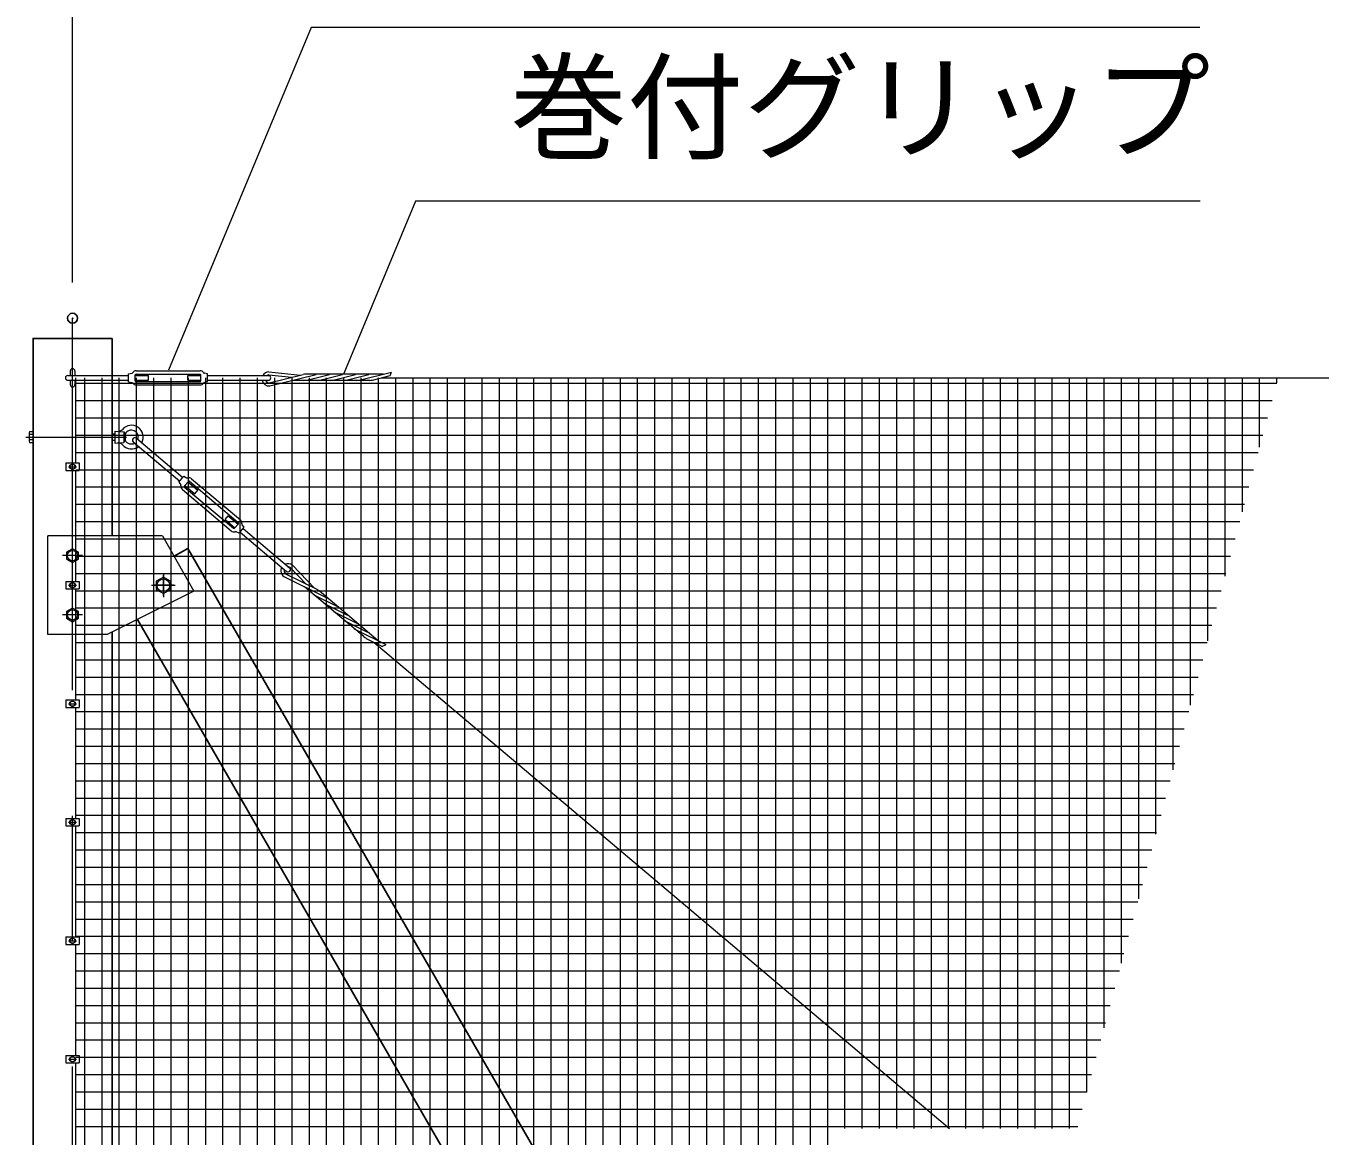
# Model space of a CAD drawing. Units: millimetres, scale not verified. Extents: x -18900 to 18900, y -13365 to 13365.
# Drawn here: x -13919 to -10642, y 5113 to 7924 of the extents above; entities that cross this region are included whole.
import ezdxf
from ezdxf.enums import TextEntityAlignment as Align

# ---------------------------------------------------------------- set-up
doc = ezdxf.new("R2010")
doc.units = ezdxf.units.MM
doc.header["$LTSCALE"] = 50
doc.header["$PDMODE"] = 32
doc.header["$PDSIZE"] = 25
doc.linetypes.add('USER1', pattern=[50.8, 31.75, -6.35, 6.35, -6.35])
for name, color, linetype, lineweight in [('0-1_D-STR1', 1, 'Continuous', 25), ('0-2_D-BMK', 2, 'USER1', 13), ('0-3_D-STR3', 3, 'Continuous', 13), ('0-4_D-STR-DIM', 7, 'Continuous', 13), ('0-A_D-STR-TXT', 7, 'Continuous', 13), ('0-B_D-STR2', 7, 'Continuous', 13)]:
    doc.layers.add(name, color=color, linetype=linetype, lineweight=lineweight)
doc.layers.add('0-6_Defpoints', color=8, linetype='Continuous')
doc.styles.add('ＭＳ ゴシック', font='')
doc.styles.get('ＭＳ ゴシック').set_extended_font_data('MS Gothic')

msp = doc.modelspace()

# ---------------------------------------------------------------- linework, layer by layer
at = {"layer": '0-1_D-STR1'}
for p, q in [((-13700.75, 6632.52), (-13700.75, 7132.52)), ((-13543.73, 6580.86), (-13509.15, 6600.82)), ((-13509.15, 6600.82), (-8107.75, -2754.67)), ((-13636.27, 6421.01), (-8307.75, -2808.26)), ((-13700.75, -3867.48), (-13700.75, 6388.77))]:
    msp.add_line(p, q, dxfattribs=at)
msp.add_lwpolyline([(-13700.75, 7132.52), (-13900.75, 7132.52), (-13900.75, -3867.48)], dxfattribs=at)
at = {"layer": '0-2_D-BMK'}
for p, q in [((-13800.75, -3918.48), (-13800.75, 7183.52)), ((-13918.86, 6882.52), (-13664.35, 6882.52)), ((-13810.75, 6807.52), (-13790.75, 6807.52)), ((-13775.75, 6582.52), (-13825.75, 6582.52)), ((-13570.75, 6537.52), (-13570.75, 6477.52)), ((-13570.75, 6481.92), (-13570.75, 6533.12)), ((-13810.75, 6507.52), (-13790.75, 6507.52)), ((-13600.75, 6507.52), (-13540.75, 6507.52)), ((-13545.15, 6507.52), (-13596.35, 6507.52)), ((-13775.75, 6432.52), (-13825.75, 6432.52)), ((-13810.75, 6207.52), (-13790.75, 6207.52)), ((-13810.75, 5907.52), (-13790.75, 5907.52)), ((-13810.75, 5607.52), (-13790.75, 5607.52)), ((-13810.75, 5307.52), (-13790.75, 5307.52))]:
    msp.add_line(p, q, dxfattribs=at)
at = {"layer": '0-3_D-STR3'}
for p, q in [((-13806.75, 7049.52), (-13806.75, 7038.52)), ((-13794.75, 7049.52), (-13794.75, 7038.52)), ((-13639.75, 7050.52), (-13477.75, 7050.52)), ((-13303.68, 7047.9), (-13223.35, 7039.56)), ((-13074.64, 7026.98), (-12992.82, 7047.27)), ((-13812.75, 7038.52), (-13658.75, 7038.52)), ((-13812.75, 7026.52), (-13658.75, 7026.52)), ((-13806.75, 7026.52), (-13806.75, 7015.52)), ((-13794.75, 7026.52), (-13794.75, 7015.52)), ((-13792.25, 6817.02), (-13792.25, 7032.52)), ((-13658.75, 7042.52), (-13650.95, 7044.19)), ((-13658.75, 7022.52), (-13658.75, 7042.52)), ((-13658.75, 7022.52), (-13650.95, 7020.85)), ((-13641.75, 7025.02), (-13641.75, 7040.02)), ((-13641.75, 7038.52), (-13608.75, 7038.52)), ((-13639.75, 7042.02), (-13477.75, 7042.02)), ((-13639.75, 7023.02), (-13477.75, 7023.02)), ((-13639.75, 7014.52), (-13477.75, 7014.52)), ((-13508.75, 7026.52), (-13508.75, 7038.52)), ((-13508.75, 7038.52), (-13475.75, 7038.52)), ((-13508.75, 7026.52), (-13475.75, 7026.52)), ((-13475.75, 7025.02), (-13475.75, 7040.02)), ((-13458.75, 7022.52), (-13466.55, 7020.85)), ((-13458.75, 7038.52), (-13304.75, 7038.52)), ((-13458.75, 7026.52), (-13304.75, 7026.52)), ((-13303.89, 7039.88), (-13246.22, 7033.89)), ((-13302.49, 7019.94), (-13216.83, 7041.18)), ((-13301.25, 7012), (-13183.59, 7041.18)), ((-13047.68, 7026.1), (-13244.4, 7026.1)), ((-13013.83, 7042.06), (-13209.61, 7042.06)), ((-13207.6, 7026.98), (-13150.35, 7041.18)), ((-13174.36, 7026.98), (-13117.11, 7041.18)), ((-13141.12, 7026.98), (-13083.87, 7041.18)), ((-13107.88, 7026.98), (-13050.63, 7041.18)), ((-13041.4, 7026.98), (-12996.72, 7038.06)), ((-13019.06, 7032.52), (-1000.75, 7032.52)), ((-13910.75, 6893.06), (-13910.75, 6872.06)), ((-13909.95, 6896.37), (-13900.75, 6896.37)), ((-13900.75, 6889.45), (-13909.95, 6889.45)), ((-13900.75, 6896.37), (-13900.75, 6868.67)), ((-13700.75, 6890.52), (-13693.75, 6890.52)), ((-13693.75, 6897.52), (-13693.75, 6867.52)), ((-13670.75, 6896.02), (-13670.75, 6869.02)), ((-13667.31, 6890.52), (-13667.31, 6874.52)), ((-13900.75, 6875.6), (-13909.95, 6875.6)), ((-13909.95, 6868.67), (-13900.75, 6868.67)), ((-13700.75, 6874.52), (-13693.75, 6874.52)), ((-13693.75, 6867.52), (-13670.75, 6869.02)), ((-13670.75, 6869.02), (-13667.31, 6874.52)), ((-13646.84, 6870.52), (-13529.2, 6771.14)), ((-13639.09, 6879.68), (-13521.46, 6780.3)), ((-13817.95, 6817.02), (-13783.55, 6817.02)), ((-13817.95, 6817.02), (-13817.95, 6798.02)), ((-13783.55, 6817.02), (-13783.55, 6798.02)), ((-13817.95, 6798.02), (-13783.55, 6798.02)), ((-13807.25, 6811.27), (-13800.75, 6815.03)), ((-13807.25, 6803.77), (-13807.25, 6811.27)), ((-13800.75, 6800.02), (-13807.25, 6803.77)), ((-13800.75, 6815.03), (-13794.25, 6811.27)), ((-13794.25, 6803.77), (-13800.75, 6800.02)), ((-13794.25, 6811.27), (-13794.25, 6803.77)), ((-13792.25, 6517.02), (-13792.25, 6798.02)), ((-13531.78, 6768.08), (-13518.87, 6783.36)), ((-13531.78, 6768.08), (-13526.9, 6761.77)), ((-13518.87, 6783.36), (-13511.84, 6779.6)), ((-13517.18, 6759.02), (-13507.5, 6770.48)), ((-13516.94, 6756.2), (-13393.19, 6651.65)), ((-13508.47, 6769.33), (-13483.26, 6748.03)), ((-13504.68, 6770.71), (-13380.93, 6666.17)), ((-13499.2, 6777.21), (-13375.45, 6672.66)), ((-13522.43, 6749.71), (-13398.68, 6645.16)), ((-13414.62, 6674.33), (-13406.87, 6683.5)), ((-13414.62, 6674.33), (-13389.41, 6653.04)), ((-13406.87, 6683.5), (-13381.66, 6662.2)), ((-13390.38, 6651.89), (-13380.7, 6663.35)), ((-13573.25, 6632.52), (-13863.25, 6632.52)), ((-13379, 6639.01), (-13386.04, 6642.77)), ((-13376.42, 6642.07), (-13258.78, 6542.68)), ((-13368.68, 6651.23), (-13251.04, 6551.85)), ((-13244.16, 6558.32), (-13188.18, 6500.11)), ((-13265.48, 6529.33), (-13156.77, 6475.68)), ((-13261.3, 6536.19), (-13182.16, 6497.14)), ((-13249.5, 6552.33), (-13209.31, 6510.54)), ((-13817.95, 6517.02), (-13783.55, 6517.02)), ((-13817.95, 6517.02), (-13817.95, 6498.02)), ((-13817.95, 6498.02), (-13783.55, 6498.02)), ((-13807.25, 6511.27), (-13800.75, 6515.03)), ((-13807.25, 6503.77), (-13807.25, 6511.27)), ((-13800.75, 6500.02), (-13807.25, 6503.77)), ((-13800.75, 6515.03), (-13794.25, 6511.27)), ((-13794.25, 6503.77), (-13800.75, 6500.02)), ((-13794.25, 6511.27), (-13794.25, 6503.77)), ((-13792.25, 6217.02), (-13792.25, 6498.02)), ((-13783.55, 6517.02), (-13783.55, 6498.02)), ((-13062.68, 6376.46), (-13212.95, 6503.41)), ((-13026.53, 6366.81), (-13176.07, 6493.15)), ((-13184.27, 6480.34), (-13131.38, 6454.23)), ((-13158.88, 6458.89), (-13105.98, 6432.78)), ((-13133.49, 6437.44), (-13080.59, 6411.33)), ((-13108.1, 6415.98), (-13055.2, 6389.88)), ((-13082.71, 6394.53), (-13007.12, 6357.23)), ((-13057.32, 6373.08), (-13016.04, 6352.71)), ((-13036.68, 6362.9), (-11579.71, 5132.02)), ((-13817.95, 6217.02), (-13783.55, 6217.02)), ((-13817.95, 6217.02), (-13817.95, 6198.02)), ((-13817.95, 6198.02), (-13783.55, 6198.02)), ((-13807.25, 6211.27), (-13800.75, 6215.03)), ((-13807.25, 6203.77), (-13807.25, 6211.27)), ((-13800.75, 6200.02), (-13807.25, 6203.77)), ((-13800.75, 6215.03), (-13794.25, 6211.27)), ((-13794.25, 6203.77), (-13800.75, 6200.02)), ((-13794.25, 6211.27), (-13794.25, 6203.77)), ((-13792.25, 5917.02), (-13792.25, 6198.02)), ((-13783.55, 6217.02), (-13783.55, 6198.02)), ((-13817.95, 5917.02), (-13783.55, 5917.02)), ((-13817.95, 5917.02), (-13817.95, 5898.02)), ((-13807.25, 5911.27), (-13800.75, 5915.03)), ((-13807.25, 5903.77), (-13807.25, 5911.27)), ((-13800.75, 5900.02), (-13807.25, 5903.77)), ((-13800.75, 5915.03), (-13794.25, 5911.27)), ((-13794.25, 5903.77), (-13800.75, 5900.02)), ((-13794.25, 5911.27), (-13794.25, 5903.77)), ((-13783.55, 5917.02), (-13783.55, 5898.02)), ((-13817.95, 5898.02), (-13783.55, 5898.02)), ((-13792.25, 5617.02), (-13792.25, 5898.02)), ((-13817.95, 5617.02), (-13783.55, 5617.02)), ((-13817.95, 5617.02), (-13817.95, 5598.02)), ((-13807.25, 5611.27), (-13800.75, 5615.03)), ((-13807.25, 5603.77), (-13807.25, 5611.27)), ((-13800.75, 5615.03), (-13794.25, 5611.27)), ((-13794.25, 5611.27), (-13794.25, 5603.77)), ((-13783.55, 5617.02), (-13783.55, 5598.02)), ((-13817.95, 5598.02), (-13783.55, 5598.02)), ((-13800.75, 5600.02), (-13807.25, 5603.77)), ((-13794.25, 5603.77), (-13800.75, 5600.02)), ((-13792.25, 5317.02), (-13792.25, 5598.02)), ((-13817.95, 5317.02), (-13783.55, 5317.02)), ((-13817.95, 5317.02), (-13817.95, 5298.02)), ((-13807.25, 5311.27), (-13800.75, 5315.03)), ((-13807.25, 5303.77), (-13807.25, 5311.27)), ((-13800.75, 5315.03), (-13794.25, 5311.27)), ((-13794.25, 5311.27), (-13794.25, 5303.77)), ((-13783.55, 5317.02), (-13783.55, 5298.02)), ((-13817.95, 5298.02), (-13783.55, 5298.02)), ((-13800.75, 5300.02), (-13807.25, 5303.77)), ((-13794.25, 5303.77), (-13800.75, 5300.02)), ((-13792.25, 5017.02), (-13792.25, 5298.02))]:
    msp.add_line(p, q, dxfattribs=at)
for points in [[(-13641.75, 7026.52), (-13608.75, 7026.52), (-13608.75, 7038.52)], [(-13458.75, 7022.52), (-13458.75, 7042.52), (-13466.55, 7044.19)], [(-13693.75, 6897.52), (-13670.75, 6896.02), (-13667.31, 6890.52)], [(-13516.21, 6760.16), (-13491.01, 6738.87), (-13483.26, 6748.03)], [(-13379, 6639.01), (-13366.1, 6654.29), (-13370.98, 6660.6)], [(-13713.25, 6382.52), (-13863.25, 6382.52), (-13863.25, 6632.52)], [(-13573.25, 6632.52), (-13493.25, 6492.52), (-13713.25, 6382.52)]]:
    msp.add_lwpolyline(points, dxfattribs=at)
for points in [[(-13785.77, 6591.17), (-13800.75, 6599.82), (-13815.73, 6591.17), (-13815.73, 6573.87), (-13800.75, 6565.22), (-13785.77, 6573.87)], [(-13588.76, 6497.12), (-13570.75, 6486.72), (-13552.74, 6497.12), (-13552.74, 6517.92), (-13570.75, 6528.32), (-13588.76, 6517.92)], [(-13785.77, 6441.17), (-13800.75, 6449.82), (-13815.73, 6441.17), (-13815.73, 6423.87), (-13800.75, 6415.22), (-13785.77, 6423.87)]]:
    msp.add_lwpolyline(points, close=True, dxfattribs=at)
for centre, radius in [((-13800.75, 6807.52), 6.25), ((-13800.75, 6582.52), 13.11), ((-13570.75, 6507.52), 16.09), ((-13800.75, 6507.52), 6.25), ((-13800.75, 6432.52), 13.11), ((-13800.75, 6207.52), 6.25), ((-13800.75, 5907.52), 6.25), ((-13800.75, 5607.52), 6.25), ((-13800.75, 5307.52), 6.25)]:
    msp.add_circle(centre, radius, dxfattribs=at)
for centre, radius, start, end in [((-13800.75, 7049.52), 6, 0, 180), ((-13639.75, 7040.02), 10.5, 90, 146.11888), ((-13477.75, 7040.02), 10.5, 33.88112, 90), ((-13302.87, 7029.93), 18, 92.82497, 151.48944), ((-13060.09, 7070.32), 71.11, 333.02173, 341.08588), ((-13812.75, 7032.52), 6, 90, 270), ((-13800.75, 7015.52), 6, 180, 0), ((-13651.79, 7048.11), 4, 282.09925, 326.11888), ((-13651.79, 7016.94), 4, 33.88112, 77.90075), ((-13639.75, 7025.02), 10.5, 213.88112, 270), ((-13639.75, 7040.02), 2, 90, 180), ((-13639.75, 7025.02), 2, 180, 270), ((-13477.75, 7040.02), 2, 0, 90), ((-13477.75, 7025.02), 2, 270, 0), ((-13477.75, 7025.02), 10.5, 270, 326.11888), ((-13465.71, 7048.11), 4, 213.88112, 257.90075), ((-13465.71, 7016.94), 4, 102.09925, 146.11888), ((-13302.87, 7029.93), 18, 191.63319, 275.17572), ((-13302.87, 7029.93), 10, 199.92759, 272.18972), ((-13302.87, 7029.93), 10, 95.82544, 120.77566), ((-13304.75, 7032.52), 6, 270, 90), ((-13209.61, 7012.06), 30, 90, 103.92636), ((-13214.82, 7056.1), 30, 270, 283.92645), ((-13176.37, 7012.06), 30, 90, 103.92636), ((-13181.58, 7056.1), 30, 270, 283.92645), ((-13143.13, 7012.06), 30, 90, 103.92636), ((-13148.34, 7056.1), 30, 270, 283.92645), ((-13109.89, 7012.06), 30, 90, 103.92636), ((-13115.1, 7056.1), 30, 270, 283.92645), ((-13076.65, 7012.06), 30, 90, 103.92636), ((-13081.86, 7056.1), 30, 270, 283.92645), ((-13043.41, 7012.06), 30, 90, 103.92636), ((-13048.62, 7056.1), 30, 270, 283.92645), ((-13902.87, 6892.91), 7.88, 153.93467, 206.06533), ((-13880.38, 6882.52), 30.37, 166.82041, 193.17959), ((-13685.29, 6911), 14, 266.2686, 319.66701), ((-13651.75, 6882.52), 30, 331.34519, 139.66701), ((-13651.75, 6882.52), 17.5, 339.85927, 152.79711), ((-13902.86, 6872.13), 7.89, 153.96929, 206.03071), ((-13685.29, 6854.04), 14, 40.33299, 93.7314), ((-13651.75, 6882.52), 30, 220.33299, 308.27127), ((-13651.75, 6882.52), 17.5, 207.20289, 299.75719), ((-13642.96, 6875.1), 6, 49.80823, 229.80823), ((-13530.07, 6759.32), 4, 353.68935, 37.70898), ((-13515.65, 6757.73), 10.5, 173.68935, 229.80823), ((-13515.65, 6757.73), 2, 139.80823, 229.80823), ((-13509.95, 6783.13), 4, 241.90748, 285.92712), ((-13505.97, 6769.19), 10.5, 49.80823, 105.92712), ((-13505.97, 6769.19), 2, 49.80823, 139.80823), ((-13382.22, 6664.64), 2, 319.80823, 49.80823), ((-13382.22, 6664.64), 10.5, 353.68935, 49.80823), ((-13367.81, 6663.05), 4, 173.68935, 217.70898), ((-13391.9, 6653.18), 10.5, 229.80823, 285.92712), ((-13391.9, 6653.18), 2, 229.80823, 319.80823), ((-13387.92, 6639.24), 4, 61.90748, 105.92712), ((-13255.15, 6544.07), 18, 52.6332, 111.29767), ((-13255.15, 6544.07), 18, 151.44143, 234.98395), ((-13255.15, 6544.07), 10, 159.73582, 231.99795), ((-13254.91, 6547.27), 6, 229.80823, 49.80823), ((-13255.15, 6544.07), 10, 55.63367, 80.58389), ((-13195.43, 6470.23), 30, 49.80823, 63.73459), ((-13171, 6507.24), 30, 229.80823, 243.73468), ((-13145.61, 6485.79), 30, 229.80823, 243.73468), ((-13170.04, 6448.78), 30, 49.80823, 63.73459), ((-13120.22, 6464.34), 30, 229.80823, 243.73468), ((-13144.65, 6427.33), 30, 49.80823, 63.73459), ((-13119.26, 6405.88), 30, 49.80823, 63.73459), ((-13094.82, 6442.89), 30, 229.80823, 243.73468), ((-13069.43, 6421.44), 30, 229.80823, 243.73468), ((-13093.87, 6384.43), 30, 49.80823, 63.73459), ((-13044.04, 6399.99), 30, 229.80823, 243.73468), ((-13068.48, 6362.98), 30, 49.80823, 63.73459), ((-13043.63, 6418.25), 71.11, 292.82996, 300.89411)]:
    msp.add_arc(centre, radius, start, end, dxfattribs=at)
at = {"layer": '0-4_D-STR-DIM'}
msp.add_line((-13800.75, 7273.52), (-13800.75, 8847.9), dxfattribs=at)
at = {"layer": '0-6_Defpoints'}
msp.add_point((-13800.75, 7183.52), dxfattribs=at)
at = {"layer": '0-A_D-STR-TXT'}
for points in [[(-10945.85, 7919.14), (-13196.58, 7919.14), (-13557.98, 7052.37)], [(-10945.1, 7479.51), (-12932, 7479.51), (-13113.63, 7043.91)]]:
    msp.add_lwpolyline(points, dxfattribs=at)
at = {"layer": '0-B_D-STR2'}
for p, q in [((-13792.25, 7018.75), (-10751.42, 7018.75)), ((-13769.85, -1467.48), (-13769.85, 7032.52)), ((-13726.1, -1467.48), (-13726.1, 7032.52)), ((-13682.35, -1467.48), (-13682.35, 7032.52)), ((-13638.6, -1467.48), (-13638.6, 7032.52)), ((-13594.85, -1467.48), (-13594.85, 7032.52)), ((-13551.1, 2793.6), (-13551.1, 7032.52)), ((-13507.35, 2793.6), (-13507.35, 7032.52)), ((-13463.6, 2793.6), (-13463.6, 7032.52)), ((-13419.85, 2793.6), (-13419.85, 7032.52)), ((-13376.1, 2793.6), (-13376.1, 7032.52)), ((-13332.35, 2793.6), (-13332.35, 7032.52)), ((-13288.6, 2793.6), (-13288.6, 7032.52)), ((-13244.85, 2793.6), (-13244.85, 7032.52)), ((-13201.1, 2793.6), (-13201.1, 7032.52)), ((-13157.35, 2793.6), (-13157.35, 7032.52)), ((-13113.6, 2793.6), (-13113.6, 7032.52)), ((-13069.85, 2793.6), (-13069.85, 7032.52)), ((-13026.1, 2793.6), (-13026.1, 7032.52)), ((-12982.35, 2793.6), (-12982.35, 7032.52)), ((-12938.6, 2793.6), (-12938.6, 7032.52)), ((-12894.85, 2793.6), (-12894.85, 7032.52)), ((-12851.1, 2793.6), (-12851.1, 7032.52)), ((-12807.35, 2793.6), (-12807.35, 7032.52)), ((-12763.6, 2793.6), (-12763.6, 7032.52)), ((-12719.85, 2793.6), (-12719.85, 7032.52)), ((-12676.1, 2793.6), (-12676.1, 7032.52)), ((-12632.35, 2793.6), (-12632.35, 7032.52)), ((-12588.6, 2793.6), (-12588.6, 7032.52)), ((-12544.85, 2793.6), (-12544.85, 7032.52)), ((-12501.1, 2793.6), (-12501.1, 7032.52)), ((-12457.35, 2793.6), (-12457.35, 7032.52)), ((-12413.6, 2793.6), (-12413.6, 7032.52)), ((-12369.85, 2793.6), (-12369.85, 7032.52)), ((-12326.1, 2793.6), (-12326.1, 7032.52)), ((-12282.35, 2793.6), (-12282.35, 7032.52)), ((-12238.6, 2793.6), (-12238.6, 7032.52)), ((-12194.85, 2793.6), (-12194.85, 7032.52)), ((-12151.1, 2793.6), (-12151.1, 7032.52)), ((-12107.35, 2793.6), (-12107.35, 7032.52)), ((-12063.6, 2121.63), (-12063.6, 7032.52)), ((-12019.85, 2284.91), (-12019.85, 7032.52)), ((-11976.1, 2448.18), (-11976.1, 7032.52)), ((-11932.35, 2611.46), (-11932.35, 7032.52)), ((-11888.6, 2774.74), (-11888.6, 7032.52)), ((-11844.85, 5132.02), (-11844.85, 7032.52)), ((-11801.1, 5132.02), (-11801.1, 7032.52)), ((-11757.35, 5132.02), (-11757.35, 7032.52)), ((-11713.6, 5132.02), (-11713.6, 7032.52)), ((-11669.85, 5132.02), (-11669.85, 7032.52)), ((-11626.1, 5132.02), (-11626.1, 7032.52)), ((-11582.35, 5132.02), (-11582.35, 7032.52)), ((-11538.6, 5132.02), (-11538.6, 7032.52)), ((-11494.85, 5132.02), (-11494.85, 7032.52)), ((-11451.1, 5132.02), (-11451.1, 7032.52)), ((-11407.35, 5132.02), (-11407.35, 7032.52)), ((-11363.6, 5132.02), (-11363.6, 7032.52)), ((-11319.85, 5132.02), (-11319.85, 7032.52)), ((-11276.1, 5132.02), (-11276.1, 7032.52)), ((-11232.35, 5223.9), (-11232.35, 7032.52)), ((-11188.6, 5387.17), (-11188.6, 7032.52)), ((-11144.85, 5550.45), (-11144.85, 7032.52)), ((-11101.1, 5713.73), (-11101.1, 7032.52)), ((-11057.35, 5877.01), (-11057.35, 7032.52)), ((-11013.6, 6040.28), (-11013.6, 7032.52)), ((-10969.85, 6203.56), (-10969.85, 7032.52)), ((-10926.1, 6366.84), (-10926.1, 7032.52)), ((-10882.35, 6530.12), (-10882.35, 7032.52)), ((-10838.6, 6693.39), (-10838.6, 7032.52)), ((-10794.85, 6856.67), (-10794.85, 7032.52)), ((-10751.1, 7019.95), (-10751.1, 7032.52)), ((-13792.25, 6975), (-10763.15, 6975)), ((-13792.25, 6931.25), (-10774.87, 6931.25)), ((-13792.25, 6887.5), (-10786.59, 6887.5)), ((-13792.25, 6843.75), (-10798.32, 6843.75)), ((-13792.25, 6800), (-10810.04, 6800)), ((-13792.25, 6756.25), (-10821.76, 6756.25)), ((-13792.25, 6712.5), (-10833.48, 6712.5)), ((-13792.25, 6668.75), (-10845.21, 6668.75)), ((-13792.25, 6625), (-10856.93, 6625)), ((-13792.25, 6581.25), (-10868.65, 6581.25)), ((-13792.25, 6537.5), (-10880.38, 6537.5)), ((-13792.25, 6493.75), (-10892.1, 6493.75)), ((-13792.25, 6450), (-10903.82, 6450)), ((-13792.25, 6406.25), (-10915.54, 6406.25)), ((-13792.25, 6362.5), (-10927.27, 6362.5)), ((-13792.25, 6318.75), (-10938.99, 6318.75)), ((-13792.25, 6275), (-10950.71, 6275)), ((-13792.25, 6231.25), (-10962.43, 6231.25)), ((-13792.25, 6187.5), (-10974.16, 6187.5)), ((-13792.25, 6143.75), (-10985.88, 6143.75)), ((-13792.25, 6100), (-10997.6, 6100)), ((-13792.25, 6056.25), (-11009.33, 6056.25)), ((-13792.25, 6012.5), (-11021.05, 6012.5)), ((-13792.25, 5968.75), (-11032.77, 5968.75)), ((-13792.25, 5925), (-11044.49, 5925)), ((-13792.25, 5881.25), (-11056.22, 5881.25)), ((-13792.25, 5837.5), (-11067.94, 5837.5)), ((-13792.25, 5793.75), (-11079.66, 5793.75)), ((-13792.25, 5750), (-11091.39, 5750)), ((-13792.25, 5706.25), (-11103.11, 5706.25)), ((-13792.25, 5662.5), (-11114.83, 5662.5)), ((-13792.25, 5618.75), (-11126.55, 5618.75)), ((-13792.25, 5575), (-11138.28, 5575)), ((-13792.25, 5531.25), (-11150, 5531.25)), ((-13792.25, 5487.5), (-11161.72, 5487.5)), ((-13792.25, 5443.75), (-11173.44, 5443.75)), ((-13792.25, 5400), (-11185.17, 5400)), ((-13792.25, 5356.25), (-11196.89, 5356.25)), ((-13792.25, 5312.5), (-11208.61, 5312.5)), ((-13792.25, 5268.75), (-11220.34, 5268.75)), ((-13792.25, 5225), (-11232.06, 5225)), ((-13792.25, 5181.25), (-11243.78, 5181.25)), ((-13792.25, 5137.5), (-11255.5, 5137.5))]:
    msp.add_line(p, q, dxfattribs=at)

# ---------------------------------------------------------------- texts
at = {"layer": '0-A_D-STR-TXT', "style": 'ＭＳ ゴシック'}
msp.add_text('巻付グリップ', height=216.6, dxfattribs=at).set_placement((-12692.56, 7544.71), align=Align.BOTTOM_LEFT)

doc.saveas('drawing.dxf')
